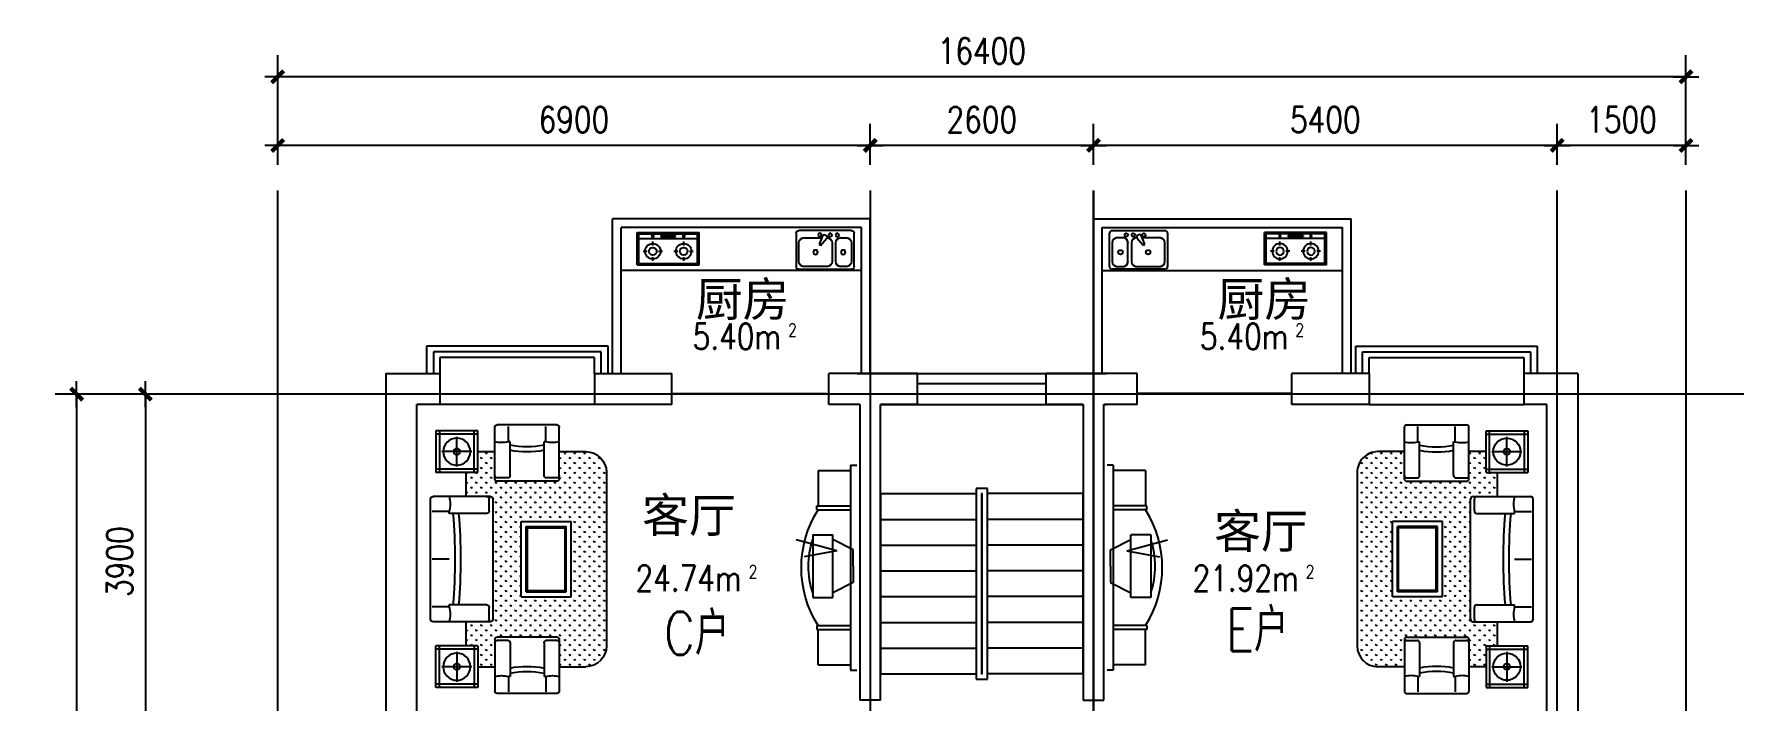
# Model space of a CAD drawing. Header units: millimetres. Extents: x 921 to 38352, y 397 to 24782.
# Drawn here: x 921 to 20707, y 14858 to 22610 of the extents above; entities that cross this region are included whole.
import ezdxf
from ezdxf.enums import TextEntityAlignment as Align

# ---------------------------------------------------------------- set-up
doc = ezdxf.new("R2010")
doc.units = ezdxf.units.MM
for name, color, linetype in [('AXIS', 3, 'Continuous'), ('DOTE', 1, 'Continuous'), ('PUB_DIM', 3, 'Continuous'), ('PUB_TEXT', 7, 'Continuous'), ('PUB_WALL', 255, 'Continuous'), ('STAIR', 2, 'Continuous'), ('WALL', 255, 'Continuous'), ('WINDOW', 2, 'Continuous'), ('WINDOW_TEXT', 7, 'Continuous'), ('家具布置', 6, 'Continuous')]:
    doc.layers.add(name, color=color, linetype=linetype)
doc.styles.add('_HZTXT', font='txt.shx', dxfattribs={"bigfont": 'HZTXT.shx'})
doc.styles.add('DIM_FONT', font='SIMPLEX.shx', dxfattribs={"width": 0.8})
doc.styles.add('SIMPLEX', font='SIMPLEX.SHX')
doc.styles.get("Standard").update_dxf_attribs({"font": 'arial.ttf'})
doc.dimstyles.new('AXIS', dxfattribs={"dimtxt": 300, "dimasz": 1, "dimexe": 250, "dimexo": 300, "dimgap": 150, "dimtad": 1, "dimdec": 0, "dimdsep": 46, "dimtxsty": 'DIM_FONT', "dimblk": '_DIMX', "dimcen": 2.5, "dimse1": 1, "dimse2": 1, "dimclrt": 7, "dimadec": 0, "dimazin": 0, "dimtfac": 1, "dimtdec": 0, "dimtix": 1, "dimtmove": 2, "dimatfit": 3, "dimldrblk": '_DIMX', "dimfxl": 1, "dimtolj": 1, "dimtzin": 0, "dimarcsym": 0})

# ---------------------------------------------------------------- blocks, each defined once
blk = doc.blocks.new('A$C26A66DDC')
at = {"layer": '家具布置', "linetype": 'ByBlock'}
for p, q in [((195, 0), (195, 729)), ((195, 729), (428, 729)), ((428, 729), (428, 0)), ((666, 555), (428, 674)), ((666, 364), (666, 555)), ((474, 185), (93, 256)), ((666, 364), (666, 174)), ((474, 185), (0, 59)), ((666, 174), (428, 54)), ((195, 0), (428, 0))]:
    blk.add_line(p, q, dxfattribs=at)
blk.add_arc((1114, 364), 970, 161.2967, 198.7033, dxfattribs=at)
blk = doc.blocks.new('A$C5D37359B')
at = {"layer": '家具布置'}
for p, q in [((633, 0), (633, 2387)), ((633, 2387), (705, 2387)), ((255, 2324), (633, 2324)), ((255, 2324), (255, 1912)), ((241, 1867), (241, 1912)), ((241, 1912), (633, 1912)), ((241, 1867), (633, 1867)), ((241, 520), (633, 520)), ((241, 520), (241, 475)), ((241, 475), (633, 475)), ((255, 63), (255, 475)), ((255, 63), (633, 63)), ((633, 0), (705, 0))]:
    blk.add_line(p, q, dxfattribs=at)
blk.add_arc((1321, 1193), 1260, 147.6972, 212.3028, dxfattribs=at)
blk.add_blockref('A$C26A66DDC', (0, 812))
blk = doc.blocks.new('M_E25ESP')
at = {"color": 0, "linetype": 'ByBlock'}
for p, q in [((0, -307), (0, 307)), ((31, 338), (419, 338)), ((82, 245), (82, 40)), ((358, 307), (143, 307)), ((419, -20), (419, 245)), ((450, 307), (450, -307)), ((48, 2), (57, -12)), ((59, 31), (163, 70)), ((173, 53), (87, -18)), ((163, 70), (173, 53)), ((82, -184), (82, -245)), ((143, -82), (358, -82)), ((358, -123), (143, -123)), ((419, -245), (419, -184)), ((419, -338), (31, -338)), ((143, -307), (358, -307))]:
    blk.add_line(p, q, dxfattribs=at)
for centre, radius in [((51, 61), 20.5), ((251, 112), 25.6), ((51, -61), 20.5), ((51, -143), 20.5), ((251, -210), 25.6)]:
    blk.add_circle(centre, radius, dxfattribs=at)
for centre, radius, start, end in [((31, 307), 30.7, 90, 180), ((143, 245), 61.4, 90, 180), ((358, 245), 61.4, 0, 90), ((419, 307), 30.7, 0, 90), ((66, 12), 20.5, 110.5377, 210), ((74, -2), 20.5, 210, 309.4623), ((143, -20), 61.4, 180, 270), ((143, -184), 61.4, 90, 180), ((358, -20), 61.4, 270, 0), ((358, -184), 61.4, 0, 90), ((31, -307), 30.7, 180, 270), ((143, -245), 61.4, 180, 270), ((358, -245), 61.4, 270, 0), ((419, -307), 30.7, 270, 0)]:
    blk.add_arc(centre, radius, start, end, dxfattribs=at)
at = {"style": 'DIM_FONT', "width": 0.8, "flags": 9}
for tag in ['XSIZE', 'YSIZE']:
    blk.add_attdef(tag, (0, 0), '', height=0.5, dxfattribs=at)
blk = doc.blocks.new('A$C09F725F8')
at = {"layer": '家具布置', "xscale": -1, "rotation": 270}
blk.add_blockref('M_E25ESP', (337, 0), dxfattribs=at)
blk = doc.blocks.new('M_A12RWT')
blk.add_line((-0.5, 0.029), (0.5, 0.029))
blk = doc.blocks.new('_DIMX')
blk.add_line((-150, 0), (150, 0))
at = {"const_width": 50}
blk.add_lwpolyline([(-70, -70), (70, 70)], dxfattribs=at)
blk = doc.blocks.new('*D68')
at = {"layer": 'AXIS', "color": 0, "lineweight": -2, "transparency": 16777216}
for p, q in [((13259, 21089), (13259, 21563)), ((18659, 21089), (18659, 21563)), ((18658, 21313), (13260, 21313))]:
    blk.add_line(p, q, dxfattribs=at)
at = {"layer": 'DEFPOINTS', "color": 0, "transparency": 16777216}
for p in [(13259, 21313), (13259, 20789), (18659, 20789)]:
    blk.add_point(p, dxfattribs=at)
at = {"layer": 'AXIS', "color": 0, "lineweight": -2, "transparency": 16777216, "rotation": 180}
blk.add_blockref('_DIMX', (13259, 21313), dxfattribs=at)
at = {"layer": 'AXIS', "color": 0, "lineweight": -2, "transparency": 16777216}
blk.add_blockref('_DIMX', (18659, 21313), dxfattribs=at)
at = {"layer": 'AXIS', "color": 7, "transparency": 16777216, "insert": (15959, 21613), "char_height": 300, "attachment_point": 5, "style": 'DIM_FONT'}
blk.add_mtext('\\A1;5400', dxfattribs=at)
blk = doc.blocks.new('*D70')
at = {"layer": 'AXIS', "color": 0, "lineweight": -2, "transparency": 16777216}
for p, q in [((3759, 21089), (3759, 22363)), ((20159, 21089), (20159, 22363)), ((20158, 22113), (3760, 22113))]:
    blk.add_line(p, q, dxfattribs=at)
at = {"layer": 'DEFPOINTS', "color": 0, "transparency": 16777216}
for p in [(3759, 22113), (3759, 20789), (20159, 20789)]:
    blk.add_point(p, dxfattribs=at)
at = {"layer": 'AXIS', "color": 0, "lineweight": -2, "transparency": 16777216, "rotation": 180}
blk.add_blockref('_DIMX', (3759, 22113), dxfattribs=at)
at = {"layer": 'AXIS', "color": 0, "lineweight": -2, "transparency": 16777216}
blk.add_blockref('_DIMX', (20159, 22113), dxfattribs=at)
at = {"layer": 'AXIS', "color": 7, "transparency": 16777216, "insert": (11959, 22413), "char_height": 300, "attachment_point": 5, "style": 'DIM_FONT'}
blk.add_mtext('\\A1;16400', dxfattribs=at)
blk = doc.blocks.new('*D61')
at = {"layer": 'AXIS', "color": 0, "lineweight": -2, "transparency": 16777216}
for p, q in [((2797, 18418), (1168, 18418)), ((1418, 18417), (1418, 4319)), ((2797, 4318), (1168, 4318))]:
    blk.add_line(p, q, dxfattribs=at)
at = {"layer": 'DEFPOINTS', "color": 0, "transparency": 16777216}
for p in [(3097, 18418), (1418, 4318), (3097, 4318)]:
    blk.add_point(p, dxfattribs=at)
at = {"layer": 'AXIS', "color": 0, "lineweight": -2, "transparency": 16777216}
for p, rotation in [((1418, 18418), 90), ((1418, 4318), 270)]:
    blk.add_blockref('_DIMX', p, dxfattribs=dict(at, rotation=rotation))
at = {"layer": 'AXIS', "color": 7, "transparency": 16777216, "insert": (1118, 11368), "char_height": 300, "attachment_point": 5, "rotation": 90, "style": 'DIM_FONT'}
blk.add_mtext('\\A1;14100', dxfattribs=at)
blk = doc.blocks.new('A$C21544F06')
at = {"layer": '家具布置'}
h = blk.add_hatch(dxfattribs=at)
h.set_pattern_fill('GRASS', color=256, scale=100, style=0)
h.set_pattern_definition([(90, (-71558.435, 48106.934), (-70.71068, 70.71068), [18.75, -122.67136]), (45, (-71558.44, 48106.93), (-70.71068, 70.71068), [18.75, -81.25]), (135, (-71558.44, 48106.93), (-70.71068, -70.71068), [18.75, -81.25])])
edge = h.paths.add_edge_path()
edge.add_line((1851, 3475), (2231, 3475))
edge.add_arc((2231, 3175), 300, 0, 90, ccw=False)
edge.add_line((2531, 3175), (2531, 1929))
edge.add_line((2531, 1929), (2024, 1929))
edge.add_line((2024, 1929), (2024, 2469))
edge.add_line((2024, 2469), (1304, 2469))
edge.add_line((1304, 2469), (1304, 1929))
edge.add_line((1304, 1929), (899, 1929))
edge.add_line((899, 1929), (899, 2793))
edge.add_arc((844, 2785), 56, 8.2578, 128.1393)
edge.add_line((809, 2829), (515, 2829))
edge.add_line((515, 2829), (515, 3175))
edge.add_line((515, 3175), (678, 3175))
edge.add_line((678, 3175), (678, 3475))
edge.add_line((678, 3475), (924, 3475))
edge.add_line((924, 3475), (924, 3130))
edge.add_arc((964, 3099), 50.4, 141.8607, 261.7422)
edge.add_line((957, 3049), (1819, 3049))
edge.add_arc((1812, 3099), 50.4, 278.2578, 398.1393)
edge.add_line((1851, 3130), (1851, 3475))
edge = h.paths.add_edge_path()
edge.add_line((1851, 384), (2231, 384))
edge.add_arc((2231, 684), 300, 270, 360)
edge.add_line((2531, 684), (2531, 1929))
edge.add_line((2531, 1929), (2024, 1929))
edge.add_line((2024, 1929), (2024, 1389))
edge.add_line((2024, 1389), (1304, 1389))
edge.add_line((1304, 1389), (1304, 1929))
edge.add_line((1304, 1929), (899, 1929))
edge.add_line((899, 1929), (899, 1065))
edge.add_arc((844, 1073), 56, 231.8607, 351.7422, ccw=False)
edge.add_line((809, 1029), (515, 1029))
edge.add_line((515, 1029), (515, 684))
edge.add_line((515, 684), (678, 684))
edge.add_line((678, 684), (678, 384))
edge.add_line((678, 384), (924, 384))
edge.add_line((924, 384), (924, 729))
edge.add_arc((964, 760), 50.4, 98.2578, 218.1393, ccw=False)
edge.add_line((957, 810), (1819, 810))
edge.add_arc((1812, 760), 50.4, -38.1393, 81.7422, ccw=False)
edge.add_line((1851, 729), (1851, 384))
for p, q in [((78, 3775), (78, 3175)), ((678, 3775), (78, 3775)), ((678, 3725), (78, 3725)), ((128, 3775), (128, 3175)), ((378, 3260), (378, 3690)), ((628, 3175), (628, 3775)), ((678, 3175), (678, 3775)), ((924, 3081), (924, 3826)), ((1819, 3859), (957, 3859)), ((1119, 3616), (1119, 3834)), ((1657, 3616), (1657, 3834)), ((1851, 3081), (1851, 3826)), ((593, 3475), (163, 3475)), ((678, 3475), (924, 3475)), ((1143, 3616), (1119, 3616)), ((1143, 3130), (1143, 3616)), ((1632, 3130), (1632, 3616)), ((1657, 3616), (1632, 3616)), ((1851, 3475), (2231, 3475)), ((678, 3225), (78, 3225)), ((678, 3175), (78, 3175)), ((515, 3175), (515, 2829)), ((1111, 3097), (957, 3097)), ((1819, 3049), (957, 3049)), ((1819, 3097), (1665, 3097)), ((2531, 684), (2531, 3175)), ((0, 2793), (0, 1065)), ((863, 2829), (35, 2829)), ((845, 2793), (845, 2622)), ((899, 2793), (899, 1065)), ((269, 2613), (26, 2613)), ((269, 2613), (269, 2586)), ((809, 2586), (269, 2586)), ((1304, 2469), (2024, 2469)), ((1304, 2469), (1304, 1389)), ((2024, 2469), (2024, 1389)), ((1376, 2397), (1952, 2397)), ((1376, 2397), (1376, 1461)), ((1394, 2379), (1376, 2397)), ((1394, 2379), (1934, 2379)), ((1394, 2379), (1394, 1479)), ((1934, 2379), (1952, 2397)), ((1934, 2379), (1934, 1479)), ((1952, 2397), (1952, 1461)), ((269, 1929), (26, 1929)), ((1376, 1461), (1394, 1479)), ((1394, 1479), (1934, 1479)), ((1952, 1461), (1934, 1479)), ((269, 1245), (26, 1245)), ((269, 1272), (269, 1245)), ((809, 1272), (269, 1272)), ((845, 1236), (845, 1065)), ((1304, 1389), (2024, 1389)), ((1376, 1461), (1952, 1461)), ((863, 1029), (35, 1029)), ((515, 1029), (515, 684)), ((924, 778), (924, 32)), ((1819, 810), (957, 810)), ((1111, 761), (957, 761)), ((1819, 761), (1665, 761)), ((1851, 778), (1851, 32)), ((78, 84), (78, 684)), ((678, 684), (78, 684)), ((678, 634), (78, 634)), ((128, 84), (128, 684)), ((378, 599), (378, 169)), ((628, 684), (628, 84)), ((678, 684), (678, 84)), ((1143, 729), (1143, 243)), ((1632, 729), (1632, 243)), ((593, 384), (163, 384)), ((678, 384), (924, 384)), ((1851, 384), (2231, 384)), ((678, 134), (78, 134)), ((678, 84), (78, 84)), ((1143, 243), (1119, 243)), ((1119, 243), (1119, 24)), ((1657, 243), (1632, 243)), ((1657, 243), (1657, 24)), ((1819, 0), (957, 0))]:
    blk.add_line(p, q, dxfattribs=at)
for centre, radius in [((378, 3475), 195), ((378, 3475), 45), ((378, 384), 195), ((378, 384), 45)]:
    blk.add_circle(centre, radius, dxfattribs=at)
for centre, radius, start, end in [((957, 3826), 32.4, 90, 180), ((1819, 3826), 32.4, 0, 90), ((1021, 3992), 389, 255.5297, 284.4703), ((1388, 4788), 1245, 258.6611, 281.3389), ((1388, 4715), 1245, 258.6611, 281.3389), ((1754, 3992), 389, 255.5297, 284.4703), ((2231, 3175), 300, 0, 90), ((957, 3130), 32.4, 180, 270), ((957, 3081), 32.4, 180, 270), ((1111, 3130), 32.4, 270, 0), ((1665, 3130), 32.4, 180, 270), ((1819, 3130), 32.4, 270, 0), ((1819, 3081), 32.4, 270, 0), ((36, 2793), 36, 90, 180), ((-149, 2721), 432, 345.5297, 14.4703), ((809, 2793), 36, 0, 90), ((863, 2793), 36, 0, 90), ((-7657, 1929), 8007, 355.2934, 4.7066), ((-7576, 1929), 8007, 355.2934, 4.7066), ((809, 2622), 36, 270, 0), ((-149, 1137), 432, 345.5297, 14.4703), ((809, 1236), 36, 0, 90), ((36, 1065), 36, 180, 270), ((809, 1065), 36, 270, 0), ((863, 1065), 36, 270, 0), ((957, 778), 32.4, 90, 180), ((957, 729), 32.4, 90, 180), ((1111, 729), 32.4, 0, 90), ((1665, 729), 32.4, 90, 180), ((1819, 778), 32.4, 0, 90), ((1819, 729), 32.4, 0, 90), ((2231, 684), 300, 270, 0), ((1021, -134), 389, 75.5297, 104.4703), ((1388, -856), 1245, 78.6611, 101.3389), ((1388, -929), 1245, 78.6611, 101.3389), ((1754, -134), 389, 75.5297, 104.4703), ((957, 32), 32.4, 180, 270), ((1819, 32), 32.4, 270, 0)]:
    blk.add_arc(centre, radius, start, end, dxfattribs=at)
blk = doc.blocks.new('*D60')
at = {"layer": 'AXIS', "color": 0, "lineweight": -2, "transparency": 16777216}
for p, q in [((2797, 18418), (1968, 18418)), ((2218, 18417), (2218, 14519)), ((2797, 14518), (1968, 14518))]:
    blk.add_line(p, q, dxfattribs=at)
at = {"layer": 'DEFPOINTS', "color": 0, "transparency": 16777216}
for p in [(3097, 18418), (2218, 14518), (3097, 14518)]:
    blk.add_point(p, dxfattribs=at)
at = {"layer": 'AXIS', "color": 0, "lineweight": -2, "transparency": 16777216}
for p, rotation in [((2218, 18418), 90), ((2218, 14518), 270)]:
    blk.add_blockref('_DIMX', p, dxfattribs=dict(at, rotation=rotation))
at = {"layer": 'AXIS', "color": 7, "transparency": 16777216, "insert": (1918, 16468), "char_height": 300, "attachment_point": 5, "rotation": 90, "style": 'DIM_FONT'}
blk.add_mtext('\\A1;3900', dxfattribs=at)
blk = doc.blocks.new('M_B4ONN')
for p, q in [((-0.587, 1.382), (0.587, 1.382)), ((-0.587, 0.5), (-0.587, 1.382)), ((0.587, 1.382), (0.587, 0.5)), ((-0.543, 1.201), (0.543, 1.201)), ((-0.543, 0.5), (-0.543, 1.201)), ((0.543, 1.201), (0.543, 0.5)), ((-0.5, 1.02), (0.5, 1.02)), ((-0.5, 0.5), (-0.5, 1.02)), ((0.5, 1.02), (0.5, 0.5)), ((-0.5, -0.5), (0.5, -0.5))]:
    blk.add_line(p, q)
blk = doc.blocks.new('*D59')
at = {"layer": 'AXIS', "color": 0, "lineweight": -2, "transparency": 16777216}
for p, q in [((3759, 21089), (3759, 21563)), ((10659, 21089), (10659, 21563)), ((10658, 21313), (3760, 21313))]:
    blk.add_line(p, q, dxfattribs=at)
at = {"layer": 'DEFPOINTS', "color": 0, "transparency": 16777216}
for p in [(3759, 21313), (3759, 20789), (10659, 20789)]:
    blk.add_point(p, dxfattribs=at)
at = {"layer": 'AXIS', "color": 0, "lineweight": -2, "transparency": 16777216, "rotation": 180}
blk.add_blockref('_DIMX', (3759, 21313), dxfattribs=at)
at = {"layer": 'AXIS', "color": 0, "lineweight": -2, "transparency": 16777216}
blk.add_blockref('_DIMX', (10659, 21313), dxfattribs=at)
at = {"layer": 'AXIS', "color": 7, "transparency": 16777216, "insert": (7209, 21613), "char_height": 300, "attachment_point": 5, "style": 'DIM_FONT'}
blk.add_mtext('\\A1;6900', dxfattribs=at)
blk = doc.blocks.new('_WBLK')
for p, q in [((-0.5, 0.5), (0.5, 0.5)), ((0.5, 0.167), (-0.5, 0.167)), ((0.5, -0.167), (-0.5, -0.167)), ((-0.5, -0.5), (0.5, -0.5))]:
    blk.add_line(p, q)
at = {"layer": 'WINDOW_TEXT', "style": 'SIMPLEX', "flags": 9}
blk.add_attdef('A', text='', height=1, dxfattribs=at).set_placement((0, 1.5), align=Align.MIDDLE)
blk = doc.blocks.new('A$C67D46364')
at = {"layer": '家具布置'}
for p, q in [((0, 720), (378, 720)), ((0, 720), (0, 0)), ((18, 702), (360, 702)), ((18, 702), (18, 18)), ((159, 653), (159, 608)), ((306, 702), (306, 18)), ((360, 702), (360, 18)), ((378, 720), (378, 0)), ((47, 540), (92, 540)), ((159, 473), (159, 428)), ((227, 540), (272, 540)), ((330, 448), (330, 277)), ((344, 448), (330, 448)), ((344, 277), (344, 448)), ((159, 293), (159, 248)), ((330, 277), (344, 277)), ((0, 0), (378, 0)), ((18, 18), (360, 18)), ((47, 180), (92, 180)), ((159, 113), (159, 68)), ((227, 180), (272, 180))]:
    blk.add_line(p, q, dxfattribs=at)
for centre, radius in [((159, 540), 90), ((159, 540), 45), ((336, 541), 10.8), ((159, 180), 90), ((159, 180), 45), ((333, 180), 10.8)]:
    blk.add_circle(centre, radius, dxfattribs=at)
blk = doc.blocks.new('*D53')
at = {"layer": 'AXIS', "color": 0, "lineweight": -2, "transparency": 16777216}
for p, q in [((10659, 21089), (10659, 21563)), ((13259, 21089), (13259, 21563)), ((13258, 21313), (10660, 21313))]:
    blk.add_line(p, q, dxfattribs=at)
at = {"layer": 'DEFPOINTS', "color": 0, "transparency": 16777216}
for p in [(10659, 21313), (10659, 20789), (13259, 20789)]:
    blk.add_point(p, dxfattribs=at)
at = {"layer": 'AXIS', "color": 0, "lineweight": -2, "transparency": 16777216, "rotation": 180}
blk.add_blockref('_DIMX', (10659, 21313), dxfattribs=at)
at = {"layer": 'AXIS', "color": 0, "lineweight": -2, "transparency": 16777216}
blk.add_blockref('_DIMX', (13259, 21313), dxfattribs=at)
at = {"layer": 'AXIS', "color": 7, "transparency": 16777216, "insert": (11959, 21613), "char_height": 300, "attachment_point": 5, "style": 'DIM_FONT'}
blk.add_mtext('\\A1;2600', dxfattribs=at)
blk = doc.blocks.new('*D73')
at = {"layer": 'AXIS', "color": 0, "lineweight": -2, "transparency": 16777216}
for p, q in [((18659, 21089), (18659, 21563)), ((20159, 21089), (20159, 21563)), ((20158, 21313), (18660, 21313))]:
    blk.add_line(p, q, dxfattribs=at)
at = {"layer": 'DEFPOINTS', "color": 0, "transparency": 16777216}
for p in [(18659, 21313), (18659, 20789), (20159, 20789)]:
    blk.add_point(p, dxfattribs=at)
at = {"layer": 'AXIS', "color": 0, "lineweight": -2, "transparency": 16777216, "rotation": 180}
blk.add_blockref('_DIMX', (18659, 21313), dxfattribs=at)
at = {"layer": 'AXIS', "color": 0, "lineweight": -2, "transparency": 16777216}
blk.add_blockref('_DIMX', (20159, 21313), dxfattribs=at)
at = {"layer": 'AXIS', "color": 7, "transparency": 16777216, "insert": (19409, 21613), "char_height": 300, "attachment_point": 5, "style": 'DIM_FONT'}
blk.add_mtext('\\A1;1500', dxfattribs=at)

msp = doc.modelspace()

# ---------------------------------------------------------------- linework, layer by layer
at = {"layer": 'DOTE'}
for p, q in [((3759.1, 2006.6), (3759.1, 20789)), ((10659.1, 20789), (10659.1, 14517.6)), ((13259.1, 2006.6), (13259.1, 20789)), ((13259.1, 20789), (13259.1, 2006.6)), ((18659.1, 14517.6), (18659.1, 20789)), ((20159.1, 2006.6), (20159.1, 20789)), ((21456, 18417.6), (2269.7, 18417.6))]:
    msp.add_line(p, q, dxfattribs=at)
at = {"layer": 'PUB_DIM'}
for p, q in [((7659.1, 18657.6), (7659.1, 20457.6)), ((10659.1, 20457.6), (7659.1, 20457.6)), ((10659.1, 18657.6), (10659.1, 20457.6)), ((13259.1, 20457.6), (16259.1, 20457.6)), ((13259.1, 18657.6), (13259.1, 20457.6)), ((16259.1, 18657.6), (16259.1, 20457.6)), ((7759.1, 18657.6), (7759.1, 20357.6)), ((10559.1, 20357.6), (7759.1, 20357.6)), ((10559.1, 18657.6), (10559.1, 20357.6)), ((13359.1, 20357.6), (16159.1, 20357.6)), ((13359.1, 18657.6), (13359.1, 20357.6)), ((16159.1, 18657.6), (16159.1, 20357.6)), ((10559.1, 19857.6), (7759.1, 19857.6)), ((13359.1, 19857.6), (16159.1, 19857.6))]:
    msp.add_line(p, q, dxfattribs=at)
at = {"layer": 'PUB_WALL'}
for p, q in [((10509.1, 18657.6), (11209.1, 18657.6)), ((11209.1, 18297.6), (11209.1, 18657.6)), ((12709.1, 18297.6), (12709.1, 18657.6)), ((12709.1, 18657.6), (13409.1, 18657.6)), ((10539.1, 18297.6), (10509.1, 18297.6)), ((10539.1, 18297.6), (10539.1, 14857.6)), ((10779.1, 14857.6), (10779.1, 18297.6)), ((10779.1, 18297.6), (11209.1, 18297.6)), ((12709.1, 18297.6), (13139.1, 18297.6)), ((13139.1, 18297.6), (13139.1, 14857.6)), ((13379.1, 14857.6), (13379.1, 18297.6)), ((13379.1, 18297.6), (13409.1, 18297.6)), ((10779.1, 14857.6), (10539.1, 14857.6)), ((13139.1, 14857.6), (13379.1, 14857.6))]:
    msp.add_line(p, q, dxfattribs=at)
at = {"layer": 'STAIR'}
for p, q in [((10779.1, 17260.6), (10779.1, 15160.6)), ((10779.1, 17260.6), (11894.1, 17260.6)), ((10779.1, 17260.6), (11894.1, 17260.6)), ((11894.1, 17320.6), (11894.1, 15100.6)), ((12024.1, 17320.6), (11894.1, 17320.6)), ((11954.1, 17260.6), (11954.1, 15160.6)), ((11964.1, 17260.6), (11954.1, 17260.6)), ((11964.1, 15160.6), (11964.1, 17260.6)), ((12024.1, 15100.6), (12024.1, 17320.6)), ((13139.1, 17260.6), (12024.1, 17260.6)), ((13139.1, 17260.6), (12024.1, 17260.6)), ((13139.1, 15160.6), (13139.1, 17260.6)), ((10779.1, 16960.6), (11894.1, 16960.6)), ((13139.1, 16960.6), (12024.1, 16960.6)), ((10779.1, 16660.6), (11894.1, 16660.6)), ((13139.1, 16660.6), (12024.1, 16660.6)), ((10779.1, 16360.6), (11894.1, 16360.6)), ((13139.1, 16360.6), (12024.1, 16360.6)), ((10779.1, 16060.6), (11894.1, 16060.6)), ((13139.1, 16060.6), (12024.1, 16060.6)), ((10779.1, 15760.6), (11894.1, 15760.6)), ((13139.1, 15760.6), (12024.1, 15760.6)), ((10779.1, 15460.6), (11894.1, 15460.6)), ((13139.1, 15460.6), (12024.1, 15460.6)), ((10779.1, 15160.6), (11894.1, 15160.6)), ((11894.1, 15100.6), (12024.1, 15100.6)), ((11954.1, 15160.6), (11964.1, 15160.6)), ((13139.1, 15160.6), (12024.1, 15160.6))]:
    msp.add_line(p, q, dxfattribs=at)
at = {"layer": 'WALL'}
for p, q in [((5019.1, 18657.6), (5019.1, 14397.6)), ((5019.1, 18657.6), (5649.1, 18657.6)), ((5649.1, 18657.6), (5649.1, 18297.6)), ((7449.1, 18657.6), (8349.1, 18657.6)), ((7449.1, 18657.6), (7449.1, 18297.6)), ((8349.1, 18297.6), (8349.1, 18657.6)), ((11209.1, 18657.6), (10179.1, 18657.6)), ((10179.1, 18297.6), (10179.1, 18657.6)), ((11209.1, 18297.6), (11209.1, 18657.6)), ((13769.1, 18657.6), (12709.1, 18657.6)), ((12709.1, 18297.6), (12709.1, 18657.6)), ((13769.1, 18297.6), (13769.1, 18657.6)), ((16469.1, 18657.6), (15569.1, 18657.6)), ((15569.1, 18297.6), (15569.1, 18657.6)), ((16469.1, 18657.6), (16469.1, 18297.6)), ((18899.1, 18657.6), (18269.1, 18657.6)), ((18269.1, 18657.6), (18269.1, 18297.6)), ((18899.1, 18657.6), (18899.1, 14397.6)), ((5379.1, 14637.6), (5379.1, 18297.6)), ((5649.1, 18297.6), (5379.1, 18297.6)), ((8349.1, 18297.6), (7449.1, 18297.6)), ((10539.1, 18297.6), (10179.1, 18297.6)), ((10539.1, 18297.6), (10539.1, 14857.6)), ((11209.1, 18297.6), (10779.1, 18297.6)), ((13139.1, 18297.6), (12709.1, 18297.6)), ((13139.1, 18297.6), (13139.1, 14857.6)), ((13379.1, 14857.6), (13379.1, 18297.6)), ((13769.1, 18297.6), (13379.1, 18297.6)), ((16469.1, 18297.6), (15569.1, 18297.6)), ((18539.1, 18297.6), (18269.1, 18297.6)), ((18539.1, 14637.6), (18539.1, 18297.6)), ((10779.1, 14857.6), (10539.1, 14857.6)), ((13139.1, 14857.6), (13379.1, 14857.6))]:
    msp.add_line(p, q, dxfattribs=at)

# ---------------------------------------------------------------- block references
for name, p, rotation in [('A$C67D46364', (8667.2, 19922.3), 90), ('A$C09F725F8', (10471.3, 20321), 180), ('A$C5D37359B', (14121.7, 17591.4), 180)]:
    msp.add_blockref(name, p, dxfattribs=dict(rotation=rotation))
at = {"xscale": -1}
for name, p, rotation in [('A$C09F725F8', (13446.9, 20321), 180), ('A$C67D46364', (15251, 19922.3), 270), ('A$C5D37359B', (9796.5, 17591.4), 180)]:
    msp.add_blockref(name, p, dxfattribs=dict(at, rotation=rotation))
at = {"yscale": 0.8099999999976717, "zscale": 0.81, "rotation": 180}
for p, xscale in [((5538.8, 18059.7), -0.8099999999976717), ((18379.3, 18059.7), 0.8099999999976717)]:
    msp.add_blockref('A$C21544F06', p, dxfattribs=dict(at, xscale=xscale))
at = {"layer": 'WINDOW'}
for name, p, xscale, yscale, zscale in [('M_B4ONN', (6549.1, 18477.6), -1800, 360, 1800), ('M_B4ONN', (17369.1, 18477.6), 1800, 360, 1800), ('_WBLK', (11959.1, 18477.6), 1500, 359.9999999999854, 1500)]:
    msp.add_blockref(name, p, dxfattribs=dict(at, xscale=xscale, yscale=yscale, zscale=zscale))
at = {"layer": 'WINDOW', "yscale": 1800, "zscale": 1800, "rotation": 180}
for p, xscale in [((9249.1, 18477.6), -1800), ((14669.1, 18477.6), 1800)]:
    msp.add_blockref('M_A12RWT', p, dxfattribs=dict(at, xscale=xscale))

# ---------------------------------------------------------------- texts
at = {"layer": 'PUB_TEXT'}
for s, p in [('厨房', (8628.6, 19324)), ('厨房', (14702.5, 19324)), (' 客厅', (7847.5, 16809.4)), ('客厅', (14664, 16624.4))]:
    msp.add_text(s, height=400, dxfattribs=at).set_placement(p)
at = {"layer": 'PUB_TEXT', "style": 'DIM_FONT', "width": 0.8}
for s, p in [('5.40m', (9619.8, 19089.7)), ('5.40m', (15526.9, 19089.7)), ('24.74m', (9160.3, 16276.1)), ('21.92m', (15647, 16276.1))]:
    msp.add_text(s, height=300, dxfattribs=at).set_placement(p, align=Align.MIDDLE_RIGHT)
for p in [(9619.8, 19089.7), (15526.9, 19089.7), (9160.3, 16276.1), (15647, 16276.1)]:
    msp.add_text(' 2', height=150, dxfattribs=at).set_placement(p)
at = {"layer": 'STAIR', "style": '_HZTXT', "width": 0.8}
for s, p in [('C户', (8257.8, 15384.7)), ('E户', (14802.2, 15424.4))]:
    msp.add_text(s, height=500, dxfattribs=at).set_placement(p)

# ---------------------------------------------------------------- dimensions: what is measured, and where the dimension line sits
at = {"layer": 'AXIS'}
for p1, p2, distance, picture, middle in [((20159.1, 20789), (3759.1, 20789), -1324.3, '*D70', (11959.1, 22413.3)), ((18659.1, 20789), (13259.1, 20789), -524.3, '*D68', (15959.1, 21613.3)), ((20159.1, 20789), (18659.1, 20789), -524.3, '*D73', (19409.1, 21613.3)), ((3096.5, 18417.6), (3096.5, 4317.6), -1678.5, '*D61', (1118.1, 11367.6)), ((3096.5, 18417.6), (3096.5, 14517.6), -878.5, '*D60', (1918.1, 16467.6))]:
    dim = msp.add_aligned_dim(p1=p1, p2=p2, distance=distance, dimstyle='AXIS', override={"dimblk1": '_DIMX', "dimblk2": '_DIMX', "dimsah": 1, "dimse1": 0, "dimse2": 0}, dxfattribs=at)
    dim.commit()
    dim.dimension.update_dxf_attribs({"geometry": picture, "text_midpoint": middle})
for base, p1, p2, picture, middle in [((3759.1, 21313.3), (10659.1, 20789), (3759.1, 20789), '*D59', (7209.1, 21613.3)), ((10659.1, 21313.3), (13259.1, 20789), (10659.1, 20789), '*D53', (11959.1, 21613.3))]:
    dim = msp.add_linear_dim(base=base, p1=p1, p2=p2, dimstyle='AXIS', override={"dimblk1": '_DIMX', "dimblk2": '_DIMX', "dimsah": 1, "dimse1": 0, "dimse2": 0}, dxfattribs=at)
    dim.commit()
    dim.dimension.update_dxf_attribs({"geometry": picture, "text_midpoint": middle})

doc.saveas('drawing.dxf')
